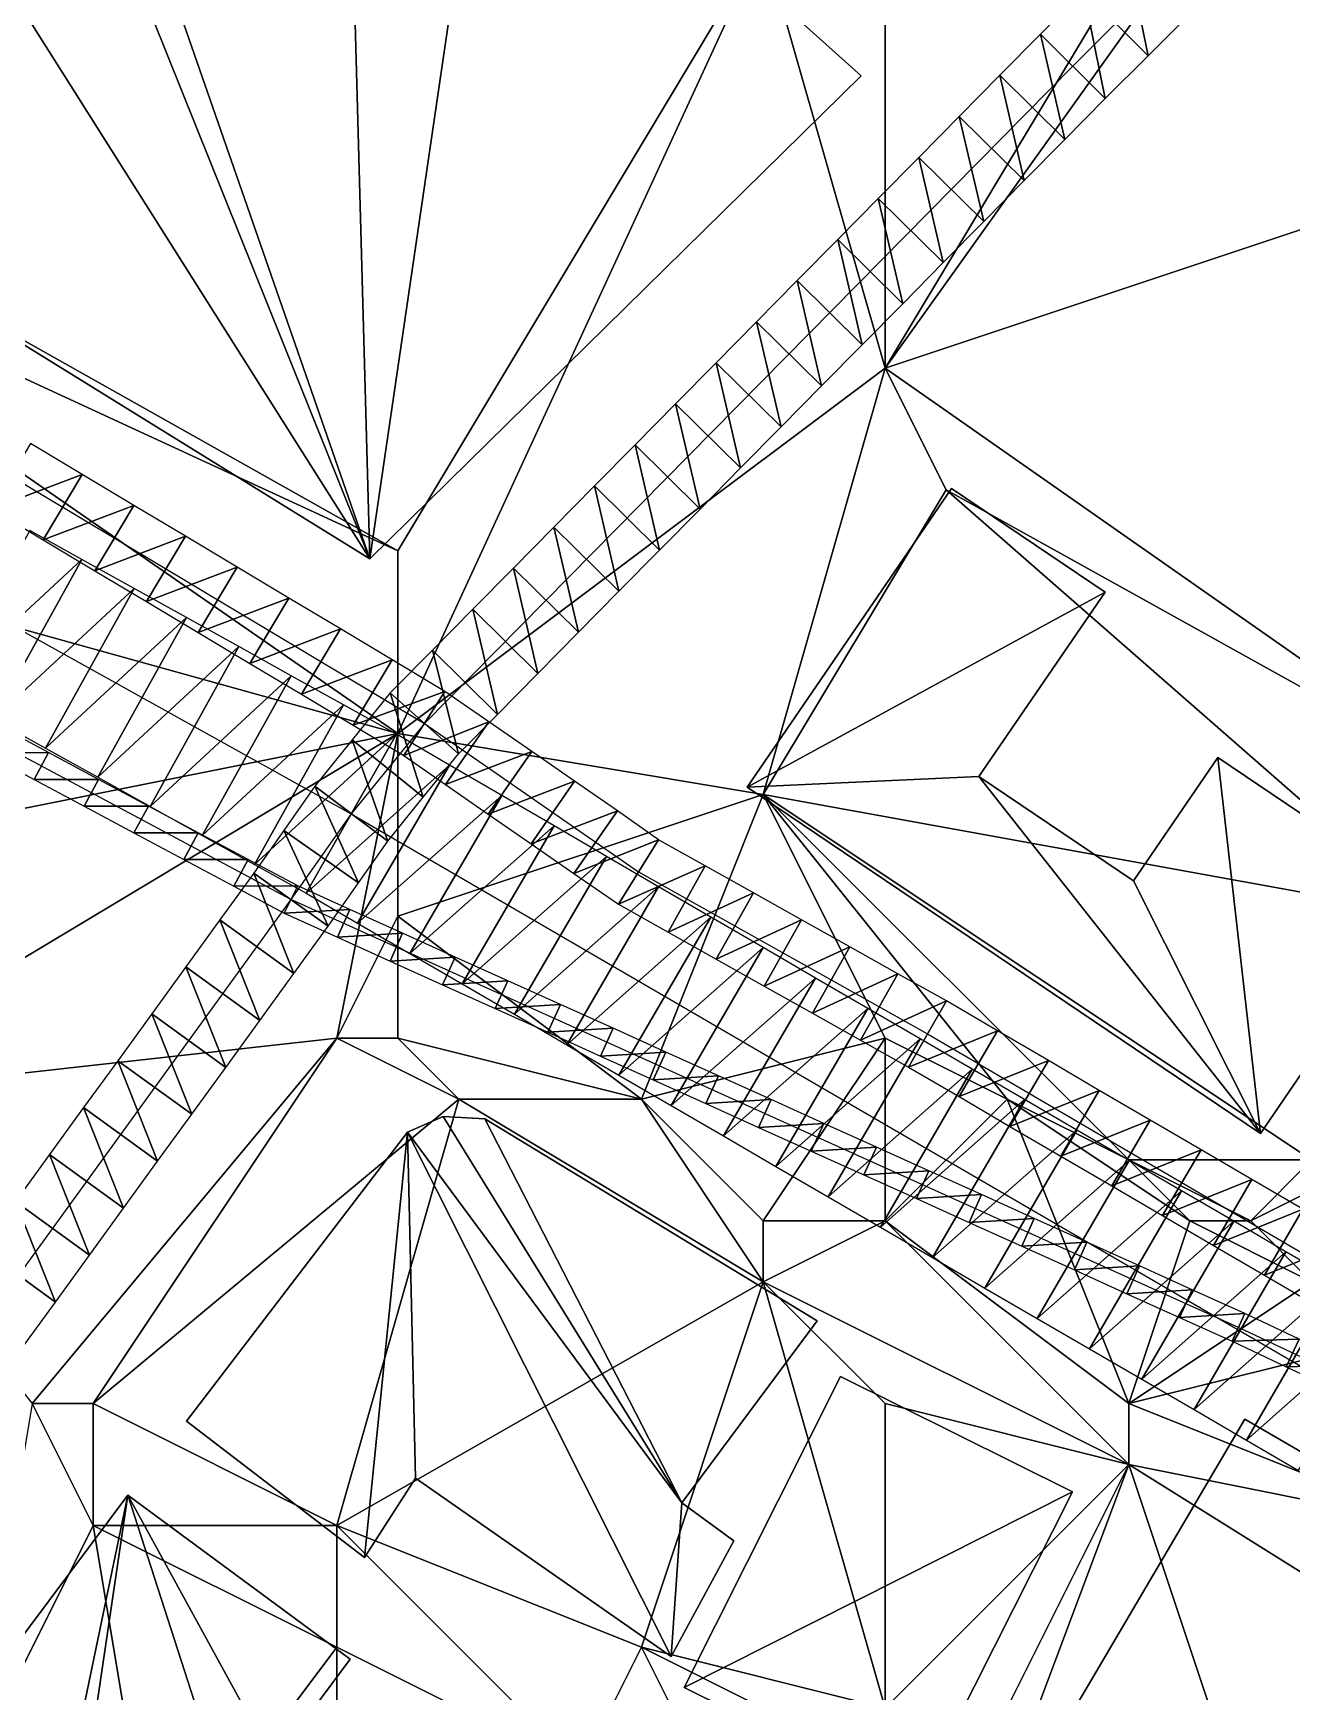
# Model space of a CAD drawing. Header units: metres. Extents: x -1103 to 901, y -902 to 905.
# Drawn here: x -928 to -886.7, y 56.5 to 111 of the extents above; entities that cross this region are included whole.
import ezdxf

# ---------------------------------------------------------------- set-up
doc = ezdxf.new("R2010")
doc.units = ezdxf.units.M
for name, color, linetype in [('OSM_BUILDING_FOOTPRINTS', 7, 'CONTINUOUS'), ('OSM_BUILDING_ROOFS', 1, 'CONTINUOUS'), ('OSM_BUILDING_WALLS', 8, 'CONTINUOUS'), ('OSM_PATH_AXES', 30, 'CONTINUOUS'), ('OSM_PATH_SURFACE', 30, 'CONTINUOUS'), ('OSM_ROAD_AXES', 2, 'CONTINUOUS'), ('OSM_ROAD_SURFACE', 9, 'CONTINUOUS'), ('OSM_TERRAIN', 3, 'CONTINUOUS')]:
    doc.layers.add(name, color=color, linetype=linetype)

msp = doc.modelspace()

# ---------------------------------------------------------------- linework, layer by layer
at = {"layer": 'OSM_BUILDING_FOOTPRINTS'}
for points in [[(-944.354, 110.714, 16.626), (-936.164, 124.184, 16.626), (-926.912, 118.611, 16.626), (-926.005, 119.894, 16.626), (-917.461, 113.734, 16.626), (-912.984, 120.535, 16.626), (-900.792, 109.598, 16.626), (-916.919, 93.739, 16.626), (-944.354, 110.714, 16.626)], [(-897.818, 96.04, 17.075), (-892.777, 92.645, 17.075), (-896.922, 86.584, 17.075), (-891.849, 83.167, 17.075), (-889.085, 87.215, 17.075), (-882.353, 82.67, 17.075), (-887.681, 74.873, 17.075), (-904.527, 86.241, 17.075), (-897.818, 96.04, 17.075)], [(-922.931, 65.428, 18.297), (-915.68, 74.917, 18.297), (-914.509, 75.426, 18.297), (-913.138, 75.348, 18.297), (-902.228, 68.713, 18.297), (-906.671, 62.741, 18.297), (-904.969, 61.491, 18.297), (-907.025, 57.698, 18.297), (-915.415, 63.548, 18.297), (-917.095, 60.949, 18.297), (-922.931, 65.428, 18.297)], [(-901.465, 66.888, 18.527), (-893.849, 63.106, 18.527), (-898.989, 52.899, 18.527), (-906.594, 56.681, 18.527), (-901.465, 66.888, 18.527)], [(-888.19, 65.484, 17.687), (-866.579, 52.921, 17.687), (-867.099, 52.037, 17.687), (-862.954, 49.626, 17.687), (-872.559, 33.314, 17.687), (-898.314, 48.287, 17.687), (-888.19, 65.484, 17.687)], [(-932.647, 52.577, 18.882), (-924.866, 62.995, 18.882), (-917.559, 57.609, 18.882), (-920.068, 54.236, 18.882), (-914.74, 50.322, 18.882), (-918.952, 44.67, 18.882), (-926.723, 50.399, 18.882), (-927.773, 48.983, 18.882), (-932.647, 52.577, 18.882)]]:
    msp.add_polyline3d(points, close=True, dxfattribs=at)
at = {"layer": 'OSM_BUILDING_ROOFS'}
for points in [[(-936.164, 124.184, 53.826), (-944.354, 110.714, 53.826), (-916.919, 93.739, 53.826)], [(-916.919, 93.739, 53.826), (-926.912, 118.611, 53.826), (-936.164, 124.184, 53.826)], [(-916.919, 93.739, 53.826), (-912.984, 120.535, 53.826), (-917.461, 113.734, 53.826)], [(-916.919, 93.739, 53.826), (-900.792, 109.598, 53.826), (-912.984, 120.535, 53.826)], [(-916.919, 93.739, 53.826), (-926.005, 119.894, 53.826), (-926.912, 118.611, 53.826)], [(-916.919, 93.739, 53.826), (-917.461, 113.734, 53.826), (-926.005, 119.894, 53.826)], [(-892.777, 92.645, 28.675), (-897.818, 96.04, 28.675), (-904.527, 86.241, 28.675)], [(-896.922, 86.584, 28.675), (-892.777, 92.645, 28.675), (-904.527, 86.241, 28.675)], [(-887.681, 74.873, 28.675), (-889.085, 87.215, 28.675), (-891.849, 83.167, 28.675)], [(-887.681, 74.873, 28.675), (-882.353, 82.67, 28.675), (-889.085, 87.215, 28.675)], [(-896.922, 86.584, 28.675), (-904.527, 86.241, 28.675), (-887.681, 74.873, 28.675)], [(-887.681, 74.873, 28.675), (-891.849, 83.167, 28.675), (-896.922, 86.584, 28.675)], [(-906.671, 62.741, 29.897), (-914.509, 75.426, 29.897), (-915.68, 74.917, 29.897)], [(-906.671, 62.741, 29.897), (-913.138, 75.348, 29.897), (-914.509, 75.426, 29.897)], [(-906.671, 62.741, 29.897), (-902.228, 68.713, 29.897), (-913.138, 75.348, 29.897)], [(-915.68, 74.917, 29.897), (-922.931, 65.428, 29.897), (-917.095, 60.949, 29.897)], [(-915.68, 74.917, 29.897), (-917.095, 60.949, 29.897), (-915.415, 63.548, 29.897)], [(-915.68, 74.917, 29.897), (-915.415, 63.548, 29.897), (-907.025, 57.698, 29.897)], [(-906.671, 62.741, 29.897), (-915.68, 74.917, 29.897), (-907.025, 57.698, 29.897)], [(-893.849, 63.106, 30.127), (-901.465, 66.888, 30.127), (-906.594, 56.681, 30.127)], [(-866.579, 52.921, 35.687), (-888.19, 65.484, 35.687), (-898.314, 48.287, 35.687)], [(-924.866, 62.995, 30.482), (-932.647, 52.577, 30.482), (-927.773, 48.983, 30.482)], [(-924.866, 62.995, 30.482), (-927.773, 48.983, 30.482), (-926.723, 50.399, 30.482)], [(-924.866, 62.995, 30.482), (-926.723, 50.399, 30.482), (-918.952, 44.67, 30.482)], [(-920.068, 54.236, 30.482), (-917.559, 57.609, 30.482), (-924.866, 62.995, 30.482)], [(-920.068, 54.236, 30.482), (-924.866, 62.995, 30.482), (-918.952, 44.67, 30.482)], [(-907.025, 57.698, 29.897), (-904.969, 61.491, 29.897), (-906.671, 62.741, 29.897)], [(-893.849, 63.106, 30.127), (-906.594, 56.681, 30.127), (-898.989, 52.899, 30.127)]]:
    msp.add_3dface(points, dxfattribs=at)
at = {"layer": 'OSM_BUILDING_WALLS'}
for points in [[(-900.792, 109.598, 16.626), (-912.984, 120.535, 16.626), (-912.984, 120.535, 53.826)], [(-900.792, 109.598, 16.626), (-912.984, 120.535, 53.826), (-900.792, 109.598, 53.826)], [(-944.354, 110.714, 16.626), (-916.919, 93.739, 16.626), (-916.919, 93.739, 53.826)], [(-944.354, 110.714, 16.626), (-916.919, 93.739, 53.826), (-944.354, 110.714, 53.826)], [(-916.919, 93.739, 16.626), (-900.792, 109.598, 16.626), (-900.792, 109.598, 53.826)], [(-916.919, 93.739, 16.626), (-900.792, 109.598, 53.826), (-916.919, 93.739, 53.826)], [(-897.818, 96.04, 17.075), (-904.527, 86.241, 17.075), (-904.527, 86.241, 28.675)], [(-897.818, 96.04, 17.075), (-904.527, 86.241, 28.675), (-897.818, 96.04, 28.675)], [(-892.777, 92.645, 17.075), (-897.818, 96.04, 17.075), (-897.818, 96.04, 28.675)], [(-892.777, 92.645, 17.075), (-897.818, 96.04, 28.675), (-892.777, 92.645, 28.675)], [(-896.922, 86.584, 17.075), (-892.777, 92.645, 17.075), (-892.777, 92.645, 28.675)], [(-896.922, 86.584, 17.075), (-892.777, 92.645, 28.675), (-896.922, 86.584, 28.675)], [(-889.085, 87.215, 17.075), (-891.849, 83.167, 17.075), (-891.849, 83.167, 28.675)], [(-889.085, 87.215, 17.075), (-891.849, 83.167, 28.675), (-889.085, 87.215, 28.675)], [(-882.353, 82.67, 17.075), (-889.085, 87.215, 17.075), (-889.085, 87.215, 28.675)], [(-882.353, 82.67, 17.075), (-889.085, 87.215, 28.675), (-882.353, 82.67, 28.675)], [(-904.527, 86.241, 17.075), (-887.681, 74.873, 17.075), (-887.681, 74.873, 28.675)], [(-904.527, 86.241, 17.075), (-887.681, 74.873, 28.675), (-904.527, 86.241, 28.675)], [(-891.849, 83.167, 17.075), (-896.922, 86.584, 17.075), (-896.922, 86.584, 28.675)], [(-891.849, 83.167, 17.075), (-896.922, 86.584, 28.675), (-891.849, 83.167, 28.675)], [(-887.681, 74.873, 17.075), (-882.353, 82.67, 17.075), (-882.353, 82.67, 28.675)], [(-887.681, 74.873, 17.075), (-882.353, 82.67, 28.675), (-887.681, 74.873, 28.675)], [(-914.509, 75.426, 18.297), (-915.68, 74.917, 18.297), (-915.68, 74.917, 29.897)], [(-914.509, 75.426, 18.297), (-915.68, 74.917, 29.897), (-914.509, 75.426, 29.897)], [(-913.138, 75.348, 18.297), (-914.509, 75.426, 18.297), (-914.509, 75.426, 29.897)], [(-913.138, 75.348, 18.297), (-914.509, 75.426, 29.897), (-913.138, 75.348, 29.897)], [(-902.228, 68.713, 18.297), (-913.138, 75.348, 18.297), (-913.138, 75.348, 29.897)], [(-902.228, 68.713, 18.297), (-913.138, 75.348, 29.897), (-902.228, 68.713, 29.897)], [(-915.68, 74.917, 18.297), (-922.931, 65.428, 18.297), (-922.931, 65.428, 29.897)], [(-915.68, 74.917, 18.297), (-922.931, 65.428, 29.897), (-915.68, 74.917, 29.897)], [(-906.671, 62.741, 18.297), (-902.228, 68.713, 18.297), (-902.228, 68.713, 29.897)], [(-906.671, 62.741, 18.297), (-902.228, 68.713, 29.897), (-906.671, 62.741, 29.897)], [(-901.465, 66.888, 18.527), (-906.594, 56.681, 18.527), (-906.594, 56.681, 30.127)], [(-901.465, 66.888, 18.527), (-906.594, 56.681, 30.127), (-901.465, 66.888, 30.127)], [(-893.849, 63.106, 18.527), (-901.465, 66.888, 18.527), (-901.465, 66.888, 30.127)], [(-893.849, 63.106, 18.527), (-901.465, 66.888, 30.127), (-893.849, 63.106, 30.127)], [(-922.931, 65.428, 18.297), (-917.095, 60.949, 18.297), (-917.095, 60.949, 29.897)], [(-922.931, 65.428, 18.297), (-917.095, 60.949, 29.897), (-922.931, 65.428, 29.897)], [(-888.19, 65.484, 17.687), (-898.314, 48.287, 17.687), (-898.314, 48.287, 35.687)], [(-888.19, 65.484, 17.687), (-898.314, 48.287, 35.687), (-888.19, 65.484, 35.687)], [(-866.579, 52.921, 17.687), (-888.19, 65.484, 17.687), (-888.19, 65.484, 35.687)], [(-866.579, 52.921, 17.687), (-888.19, 65.484, 35.687), (-866.579, 52.921, 35.687)], [(-917.095, 60.949, 18.297), (-915.415, 63.548, 18.297), (-915.415, 63.548, 29.897)], [(-917.095, 60.949, 18.297), (-915.415, 63.548, 29.897), (-917.095, 60.949, 29.897)], [(-915.415, 63.548, 18.297), (-907.025, 57.698, 18.297), (-907.025, 57.698, 29.897)], [(-915.415, 63.548, 18.297), (-907.025, 57.698, 29.897), (-915.415, 63.548, 29.897)], [(-924.866, 62.995, 18.882), (-932.647, 52.577, 18.882), (-932.647, 52.577, 30.482)], [(-924.866, 62.995, 18.882), (-932.647, 52.577, 30.482), (-924.866, 62.995, 30.482)], [(-917.559, 57.609, 18.882), (-924.866, 62.995, 18.882), (-924.866, 62.995, 30.482)], [(-917.559, 57.609, 18.882), (-924.866, 62.995, 30.482), (-917.559, 57.609, 30.482)], [(-904.969, 61.491, 18.297), (-906.671, 62.741, 18.297), (-906.671, 62.741, 29.897)], [(-904.969, 61.491, 18.297), (-906.671, 62.741, 29.897), (-904.969, 61.491, 29.897)], [(-898.989, 52.899, 18.527), (-893.849, 63.106, 18.527), (-893.849, 63.106, 30.127)], [(-898.989, 52.899, 18.527), (-893.849, 63.106, 30.127), (-898.989, 52.899, 30.127)], [(-907.025, 57.698, 18.297), (-904.969, 61.491, 18.297), (-904.969, 61.491, 29.897)], [(-907.025, 57.698, 18.297), (-904.969, 61.491, 29.897), (-907.025, 57.698, 29.897)], [(-920.068, 54.236, 18.882), (-917.559, 57.609, 18.882), (-917.559, 57.609, 30.482)], [(-920.068, 54.236, 18.882), (-917.559, 57.609, 30.482), (-920.068, 54.236, 30.482)], [(-906.594, 56.681, 18.527), (-898.989, 52.899, 18.527), (-898.989, 52.899, 30.127)], [(-906.594, 56.681, 18.527), (-898.989, 52.899, 30.127), (-906.594, 56.681, 30.127)]]:
    msp.add_3dface(points, dxfattribs=at)
at = {"layer": 'OSM_PATH_AXES'}
for points in [[(-966.805, 120.324, 18.023), (-949.041, 108.624, 18.629), (-915.128, 88.331, 19.102), (-908.098, 83.454, 19.241), (-898.613, 78.135, 19.687), (-871.885, 62.509, 19.656), (-840.349, 43.665, 18.442), (-808.967, 23.594, 16.412), (-790.186, 11.396, 16.733), (-789.125, 10.202, 16.702), (-784.129, 6.431, 17.328), (-774.921, -1.598, 17.995), (-758.362, -14.625, 18.592), (-741.748, -31.512, 20.176), (-735.857, -37.053, 19.852), (-700.871, -69.51, 20.233)], [(-728.539, -50.766, 21.259), (-740.676, -40.835, 20.932), (-757.997, -26.259, 19.966), (-782.095, -4.164, 17.696), (-794.287, 10.268, 16.676), (-809.84, 21.703, 16.404), (-816.87, 26.801, 17.225), (-830.411, 35.039, 17.679), (-843.665, 43.046, 18.705), (-863.429, 54.58, 19.599), (-875.942, 62.62, 19.948), (-888.4, 68.503, 20.089), (-919.505, 82.547, 19.404), (-935.898, 91.317, 19.055), (-958.05, 105.317, 18.452), (-980.876, 119.738, 18.084)]]:
    msp.add_polyline3d(points, dxfattribs=at)
at = {"layer": 'OSM_PATH_SURFACE'}
for points in [[(-929.335, 95.376, 19.109), (-926.356, 96.506, 19.044), (-928.051, 97.521, 19.043)], [(-929.335, 95.376, 19.109), (-927.639, 94.361, 19.12), (-926.356, 96.506, 19.044)], [(-927.639, 94.361, 19.12), (-924.66, 95.492, 19.044), (-926.356, 96.506, 19.044)], [(-927.639, 94.361, 19.12), (-925.944, 93.347, 19.131), (-924.66, 95.492, 19.044)], [(-925.944, 93.347, 19.131), (-922.964, 94.477, 19.045), (-924.66, 95.492, 19.044)], [(-925.944, 93.347, 19.131), (-924.248, 92.332, 19.141), (-922.964, 94.477, 19.045)], [(-924.248, 92.332, 19.141), (-921.269, 93.463, 19.046), (-922.964, 94.477, 19.045)], [(-924.248, 92.332, 19.141), (-922.552, 91.317, 19.152), (-921.269, 93.463, 19.046)], [(-922.552, 91.317, 19.152), (-919.573, 92.448, 19.046), (-921.269, 93.463, 19.046)], [(-922.552, 91.317, 19.152), (-920.857, 90.303, 19.163), (-919.573, 92.448, 19.046)], [(-920.857, 90.303, 19.163), (-917.877, 91.433, 19.047), (-919.573, 92.448, 19.046)], [(-920.857, 90.303, 19.163), (-919.161, 89.288, 19.174), (-917.877, 91.433, 19.047)], [(-919.161, 89.288, 19.174), (-916.182, 90.419, 19.047), (-917.877, 91.433, 19.047)], [(-919.161, 89.288, 19.174), (-917.465, 88.273, 19.189), (-916.182, 90.419, 19.047)], [(-917.465, 88.273, 19.189), (-914.453, 89.383, 19.154), (-916.182, 90.419, 19.047)], [(-917.465, 88.273, 19.189), (-915.803, 87.279, 19.213), (-914.453, 89.383, 19.154)], [(-915.803, 87.279, 19.213), (-913.009, 88.383, 19.175), (-914.453, 89.383, 19.154)], [(-927.466, 87.373, 19.239), (-929.105, 88.25, 19.216), (-929.577, 87.368, 19.244)], [(-915.803, 87.279, 19.213), (-914.434, 86.329, 19.235), (-913.009, 88.383, 19.175)], [(-914.434, 86.329, 19.235), (-911.603, 87.408, 19.199), (-913.009, 88.383, 19.175)], [(-927.466, 87.373, 19.239), (-929.577, 87.368, 19.244), (-927.937, 86.491, 19.268)], [(-925.826, 86.496, 19.263), (-927.466, 87.373, 19.239), (-927.937, 86.491, 19.268)], [(-914.434, 86.329, 19.235), (-913.028, 85.354, 19.258), (-911.603, 87.408, 19.199)], [(-913.028, 85.354, 19.258), (-910.197, 86.432, 19.222), (-911.603, 87.408, 19.199)], [(-925.826, 86.496, 19.263), (-927.937, 86.491, 19.268), (-926.298, 85.614, 19.305)], [(-924.187, 85.619, 19.317), (-925.826, 86.496, 19.263), (-926.298, 85.614, 19.305)], [(-913.028, 85.354, 19.258), (-911.622, 84.378, 19.281), (-910.197, 86.432, 19.222)], [(-911.622, 84.378, 19.281), (-908.791, 85.457, 19.244), (-910.197, 86.432, 19.222)], [(-924.187, 85.619, 19.317), (-926.298, 85.614, 19.305), (-924.659, 84.737, 19.377)], [(-922.548, 84.742, 19.389), (-924.187, 85.619, 19.317), (-924.659, 84.737, 19.377)], [(-911.622, 84.378, 19.281), (-910.216, 83.403, 19.314), (-908.791, 85.457, 19.244)], [(-910.216, 83.403, 19.314), (-907.436, 84.515, 19.273), (-908.791, 85.457, 19.244)], [(-922.548, 84.742, 19.389), (-924.659, 84.737, 19.377), (-923.019, 83.86, 19.45)], [(-920.909, 83.865, 19.433), (-922.548, 84.742, 19.389), (-923.019, 83.86, 19.45)], [(-910.216, 83.403, 19.314), (-908.759, 82.394, 19.368), (-907.436, 84.515, 19.273)], [(-908.759, 82.394, 19.368), (-905.905, 83.658, 19.32), (-907.436, 84.515, 19.273)], [(-920.909, 83.865, 19.433), (-923.019, 83.86, 19.45), (-921.38, 82.984, 19.479)], [(-919.284, 82.996, 19.461), (-920.909, 83.865, 19.433), (-921.38, 82.984, 19.479)], [(-908.759, 82.394, 19.368), (-907.128, 81.478, 19.418), (-905.905, 83.658, 19.32)], [(-907.128, 81.478, 19.418), (-904.325, 82.772, 19.391), (-905.905, 83.658, 19.32)], [(-919.284, 82.996, 19.461), (-921.38, 82.984, 19.479), (-919.726, 82.099, 19.508)], [(-917.571, 82.223, 19.483), (-919.284, 82.996, 19.461), (-919.726, 82.099, 19.508)], [(-907.128, 81.478, 19.418), (-905.548, 80.591, 19.481), (-904.325, 82.772, 19.391)], [(-905.548, 80.591, 19.481), (-902.744, 81.885, 19.483), (-904.325, 82.772, 19.391)], [(-917.571, 82.223, 19.483), (-919.726, 82.099, 19.508), (-917.983, 81.312, 19.53)], [(-915.843, 81.443, 19.413), (-917.571, 82.223, 19.483), (-917.983, 81.312, 19.53)], [(-905.548, 80.591, 19.481), (-903.967, 79.705, 19.573), (-902.744, 81.885, 19.483)], [(-903.967, 79.705, 19.573), (-901.163, 80.999, 19.567), (-902.744, 81.885, 19.483)], [(-915.843, 81.443, 19.413), (-917.983, 81.312, 19.53), (-916.255, 80.531, 19.51)], [(-914.115, 80.662, 19.427), (-915.843, 81.443, 19.413), (-916.255, 80.531, 19.51)], [(-914.115, 80.662, 19.427), (-916.255, 80.531, 19.51), (-914.527, 79.751, 19.548)], [(-912.387, 79.882, 19.471), (-914.115, 80.662, 19.427), (-914.527, 79.751, 19.548)], [(-903.967, 79.705, 19.573), (-902.386, 78.818, 19.665), (-901.163, 80.999, 19.567)], [(-902.386, 78.818, 19.665), (-899.583, 80.112, 19.63), (-901.163, 80.999, 19.567)], [(-902.386, 78.818, 19.665), (-900.806, 77.932, 19.758), (-899.583, 80.112, 19.63)], [(-900.806, 77.932, 19.758), (-897.992, 79.22, 19.591), (-899.583, 80.112, 19.63)], [(-912.387, 79.882, 19.471), (-914.527, 79.751, 19.548), (-912.799, 78.971, 19.556)], [(-910.659, 79.102, 19.516), (-912.387, 79.882, 19.471), (-912.799, 78.971, 19.556)], [(-910.659, 79.102, 19.516), (-912.799, 78.971, 19.556), (-911.07, 78.191, 19.565)], [(-908.931, 78.322, 19.56), (-910.659, 79.102, 19.516), (-911.07, 78.191, 19.565)], [(-900.806, 77.932, 19.758), (-899.235, 77.051, 19.813), (-897.992, 79.22, 19.591)], [(-899.235, 77.051, 19.813), (-896.312, 78.238, 19.504), (-897.992, 79.22, 19.591)], [(-908.931, 78.322, 19.56), (-911.07, 78.191, 19.565), (-909.342, 77.41, 19.601)], [(-907.203, 77.541, 19.608), (-908.931, 78.322, 19.56), (-909.342, 77.41, 19.601)], [(-899.235, 77.051, 19.813), (-897.574, 76.08, 19.874), (-896.312, 78.238, 19.504)], [(-897.574, 76.08, 19.874), (-894.642, 77.261, 19.496), (-896.312, 78.238, 19.504)], [(-907.203, 77.541, 19.608), (-909.342, 77.41, 19.601), (-907.614, 76.63, 19.649)], [(-905.475, 76.761, 19.699), (-907.203, 77.541, 19.608), (-907.614, 76.63, 19.649)], [(-897.574, 76.08, 19.874), (-895.903, 75.103, 19.937), (-894.642, 77.261, 19.496)], [(-895.903, 75.103, 19.937), (-892.971, 76.285, 19.498), (-894.642, 77.261, 19.496)], [(-905.475, 76.761, 19.699), (-907.614, 76.63, 19.649), (-905.886, 75.85, 19.749)], [(-903.747, 75.981, 19.804), (-905.475, 76.761, 19.699), (-905.886, 75.85, 19.749)], [(-895.903, 75.103, 19.937), (-894.233, 74.126, 19.983), (-892.971, 76.285, 19.498)], [(-894.233, 74.126, 19.983), (-891.301, 75.308, 19.5), (-892.971, 76.285, 19.498)], [(-903.747, 75.981, 19.804), (-905.886, 75.85, 19.749), (-904.158, 75.07, 19.856)], [(-902.019, 75.201, 19.912), (-903.747, 75.981, 19.804), (-904.158, 75.07, 19.856)], [(-902.019, 75.201, 19.912), (-904.158, 75.07, 19.856), (-902.43, 74.289, 19.961)], [(-900.29, 74.42, 19.853), (-902.019, 75.201, 19.912), (-902.43, 74.289, 19.961)], [(-894.233, 74.126, 19.983), (-892.562, 73.15, 20.025), (-891.301, 75.308, 19.5)], [(-892.562, 73.15, 20.025), (-889.63, 74.331, 19.502), (-891.301, 75.308, 19.5)], [(-900.29, 74.42, 19.853), (-902.43, 74.289, 19.961), (-900.702, 73.509, 19.889)], [(-898.562, 73.64, 19.891), (-900.29, 74.42, 19.853), (-900.702, 73.509, 19.889)], [(-892.562, 73.15, 20.025), (-890.892, 72.173, 20.067), (-889.63, 74.331, 19.502)], [(-890.892, 72.173, 20.067), (-887.959, 73.355, 19.487), (-889.63, 74.331, 19.502)], [(-898.562, 73.64, 19.891), (-900.702, 73.509, 19.889), (-898.974, 72.729, 19.896)], [(-896.834, 72.86, 19.952), (-898.562, 73.64, 19.891), (-898.974, 72.729, 19.896)], [(-890.892, 72.173, 20.067), (-889.221, 71.196, 20.103), (-887.959, 73.355, 19.487)], [(-889.221, 71.196, 20.103), (-886.289, 72.378, 19.436), (-887.959, 73.355, 19.487)], [(-896.834, 72.86, 19.952), (-898.974, 72.729, 19.896), (-897.246, 71.949, 19.958)], [(-895.106, 72.08, 20.014), (-896.834, 72.86, 19.952), (-897.246, 71.949, 19.958)], [(-895.106, 72.08, 20.014), (-897.246, 71.949, 19.958), (-895.518, 71.168, 20.019)], [(-893.378, 71.299, 20.063), (-895.106, 72.08, 20.014), (-895.518, 71.168, 20.019)], [(-889.221, 71.196, 20.103), (-887.551, 70.22, 20.134), (-886.289, 72.378, 19.436)], [(-887.551, 70.22, 20.134), (-884.618, 71.401, 19.475), (-886.289, 72.378, 19.436)], [(-887.551, 70.22, 20.134), (-885.88, 69.243, 20.154), (-884.618, 71.401, 19.475)], [(-893.378, 71.299, 20.063), (-895.518, 71.168, 20.019), (-893.79, 70.388, 20.081)], [(-891.65, 70.519, 20.101), (-893.378, 71.299, 20.063), (-893.79, 70.388, 20.081)], [(-891.65, 70.519, 20.101), (-893.79, 70.388, 20.081), (-892.062, 69.608, 20.119)], [(-889.922, 69.739, 20.134), (-891.65, 70.519, 20.101), (-892.062, 69.608, 20.119)], [(-889.922, 69.739, 20.134), (-892.062, 69.608, 20.119), (-890.333, 68.828, 20.153)], [(-888.19, 68.957, 20.16), (-889.922, 69.739, 20.134), (-890.333, 68.828, 20.153)], [(-888.19, 68.957, 20.16), (-890.333, 68.828, 20.153), (-888.609, 68.049, 20.176)], [(-886.406, 68.115, 20.169), (-888.19, 68.957, 20.16), (-888.609, 68.049, 20.176)], [(-886.406, 68.115, 20.169), (-888.609, 68.049, 20.176), (-886.833, 67.21, 20.18)], [(-884.627, 67.274, 20.167), (-886.406, 68.115, 20.169), (-886.833, 67.21, 20.18)], [(-884.627, 67.274, 20.167), (-886.833, 67.21, 20.18), (-885.054, 66.37, 20.17)]]:
    msp.add_3dface(points, dxfattribs=at)
at = {"layer": 'OSM_ROAD_AXES'}
for points in [[(-1100, 195.877, 17.277), (-1097.528, 194.262, 17.366), (-1065.394, 173.671, 18.048), (-1011.009, 140.042, 18.046), (-957, 107.319, 18.41), (-917.527, 85.368, 19.253), (-809.409, 22.466, 16.407), (-793.16, 9.781, 16.642), (-792.364, 8.675, 16.575), (-790.606, 7.238, 16.561), (-738.543, -38.988, 20.274), (-702.076, -71.037, 20.371), (-697.588, -76.035, 19.44)], [(-813.689, 192.863, 18.856), (-836.681, 169.108, 18.771), (-861.474, 142.201, 17.045), (-893.839, 109.908, 18.312), (-915.128, 88.331, 19.102), (-917.527, 85.368, 19.253), (-919.505, 82.547, 19.404), (-941.877, 51.704, 20.365), (-958.026, 29.408, 19.506), (-997.962, -25.091, 21.081), (-1053.064, -103.91, 17.163), (-1060.204, -123.263, 17.236), (-1061.296, -250.242, 21.914)]]:
    msp.add_polyline3d(points, dxfattribs=at)
at = {"layer": 'OSM_ROAD_SURFACE'}
for points in [[(-892.084, 113.778, 18.213), (-893.491, 112.374, 18.272), (-891.372, 110.25, 18.279)], [(-892.084, 113.778, 18.213), (-891.372, 110.25, 18.279), (-889.965, 111.654, 18.206)], [(-893.491, 112.374, 18.272), (-894.902, 110.966, 18.331), (-892.775, 108.85, 18.352)], [(-893.491, 112.374, 18.272), (-892.775, 108.85, 18.352), (-891.372, 110.25, 18.279)], [(-894.902, 110.966, 18.331), (-896.237, 109.613, 18.387), (-894.102, 107.506, 18.421)], [(-894.902, 110.966, 18.331), (-894.102, 107.506, 18.421), (-892.775, 108.85, 18.352)], [(-896.237, 109.613, 18.387), (-897.568, 108.264, 18.444), (-895.432, 106.157, 18.491)], [(-896.237, 109.613, 18.387), (-895.432, 106.157, 18.491), (-894.102, 107.506, 18.421)], [(-897.568, 108.264, 18.444), (-898.898, 106.916, 18.501), (-896.763, 104.809, 18.566)], [(-897.568, 108.264, 18.444), (-896.763, 104.809, 18.566), (-895.432, 106.157, 18.491)], [(-898.898, 106.916, 18.501), (-900.229, 105.567, 18.584), (-898.093, 103.46, 18.639)], [(-898.898, 106.916, 18.501), (-898.093, 103.46, 18.639), (-896.763, 104.809, 18.566)], [(-900.229, 105.567, 18.584), (-901.559, 104.219, 18.761), (-899.424, 102.112, 18.696)], [(-900.229, 105.567, 18.584), (-899.424, 102.112, 18.696), (-898.093, 103.46, 18.639)], [(-901.559, 104.219, 18.761), (-902.89, 102.87, 18.796), (-900.754, 100.763, 18.785)], [(-901.559, 104.219, 18.761), (-900.754, 100.763, 18.785), (-899.424, 102.112, 18.696)], [(-902.89, 102.87, 18.796), (-904.221, 101.522, 18.832), (-902.085, 99.415, 18.821)], [(-902.89, 102.87, 18.796), (-902.085, 99.415, 18.821), (-900.754, 100.763, 18.785)], [(-904.221, 101.522, 18.832), (-905.551, 100.173, 18.867), (-903.416, 98.066, 18.856)], [(-904.221, 101.522, 18.832), (-903.416, 98.066, 18.856), (-902.085, 99.415, 18.821)], [(-905.551, 100.173, 18.867), (-906.882, 98.825, 18.903), (-904.746, 96.718, 18.892)], [(-905.551, 100.173, 18.867), (-904.746, 96.718, 18.892), (-903.416, 98.066, 18.856)], [(-906.882, 98.825, 18.903), (-908.212, 97.476, 18.938), (-906.077, 95.369, 18.929)], [(-906.882, 98.825, 18.903), (-906.077, 95.369, 18.929), (-904.746, 96.718, 18.892)], [(-908.212, 97.476, 18.938), (-909.543, 96.128, 18.974), (-907.407, 94.021, 18.971)], [(-908.212, 97.476, 18.938), (-907.407, 94.021, 18.971), (-906.077, 95.369, 18.929)], [(-909.543, 96.128, 18.974), (-910.873, 94.779, 19.01), (-908.738, 92.672, 19.012)], [(-909.543, 96.128, 18.974), (-908.738, 92.672, 19.012), (-907.407, 94.021, 18.971)], [(-910.873, 94.779, 19.01), (-912.204, 93.43, 19.045), (-910.068, 91.323, 19.054)], [(-910.873, 94.779, 19.01), (-910.068, 91.323, 19.054), (-908.738, 92.672, 19.012)], [(-930.998, 89.427, 19.153), (-926.366, 93.716, 19.098), (-928.082, 94.67, 19.087)], [(-930.998, 89.427, 19.153), (-929.282, 88.472, 19.179), (-926.366, 93.716, 19.098)], [(-929.282, 88.472, 19.179), (-924.65, 92.761, 19.109), (-926.366, 93.716, 19.098)], [(-912.204, 93.43, 19.045), (-913.534, 92.082, 19.081), (-911.399, 89.975, 19.096)], [(-912.204, 93.43, 19.045), (-911.399, 89.975, 19.096), (-910.068, 91.323, 19.054)], [(-929.282, 88.472, 19.179), (-927.566, 87.518, 19.205), (-924.65, 92.761, 19.109)], [(-927.566, 87.518, 19.205), (-922.933, 91.807, 19.12), (-924.65, 92.761, 19.109)], [(-913.534, 92.082, 19.081), (-914.865, 90.733, 19.102), (-912.73, 88.626, 19.137)], [(-913.534, 92.082, 19.081), (-912.73, 88.626, 19.137), (-911.399, 89.975, 19.096)], [(-927.566, 87.518, 19.205), (-925.849, 86.563, 19.231), (-922.933, 91.807, 19.12)], [(-925.849, 86.563, 19.231), (-921.217, 90.853, 19.131), (-922.933, 91.807, 19.12)], [(-925.849, 86.563, 19.231), (-924.133, 85.609, 19.288), (-921.217, 90.853, 19.131)], [(-924.133, 85.609, 19.288), (-919.501, 89.898, 19.142), (-921.217, 90.853, 19.131)], [(-914.865, 90.733, 19.102), (-916.246, 89.331, 19.089), (-914.01, 87.332, 19.177)], [(-914.865, 90.733, 19.102), (-914.01, 87.332, 19.177), (-912.73, 88.626, 19.137)], [(-924.133, 85.609, 19.288), (-922.417, 84.654, 19.366), (-919.501, 89.898, 19.142)], [(-922.417, 84.654, 19.366), (-917.785, 88.944, 19.152), (-919.501, 89.898, 19.142)], [(-916.246, 89.331, 19.089), (-917.493, 87.793, 19.174), (-915.161, 85.906, 19.218)], [(-916.246, 89.331, 19.089), (-915.161, 85.906, 19.218), (-914.01, 87.332, 19.177)], [(-922.417, 84.654, 19.366), (-920.701, 83.7, 19.409), (-917.785, 88.944, 19.152)], [(-920.701, 83.7, 19.409), (-916.043, 87.975, 19.165), (-917.785, 88.944, 19.152)], [(-920.701, 83.7, 19.409), (-919.01, 82.76, 19.44), (-916.043, 87.975, 19.165)], [(-919.01, 82.76, 19.44), (-914.302, 86.962, 19.188), (-916.043, 87.975, 19.165)], [(-917.493, 87.793, 19.174), (-918.723, 86.273, 19.27), (-916.33, 84.462, 19.296)], [(-917.493, 87.793, 19.174), (-916.33, 84.462, 19.296), (-915.161, 85.906, 19.218)], [(-919.01, 82.76, 19.44), (-917.319, 81.776, 19.473), (-914.302, 86.962, 19.188)], [(-917.319, 81.776, 19.473), (-912.586, 85.964, 19.21), (-914.302, 86.962, 19.188)], [(-918.723, 86.273, 19.27), (-919.744, 84.819, 19.348), (-917.288, 83.096, 19.409)], [(-918.723, 86.273, 19.27), (-917.288, 83.096, 19.409), (-916.33, 84.462, 19.296)], [(-917.319, 81.776, 19.473), (-915.603, 80.778, 19.449), (-912.586, 85.964, 19.21)], [(-915.603, 80.778, 19.449), (-910.869, 84.965, 19.233), (-912.586, 85.964, 19.21)], [(-915.603, 80.778, 19.449), (-913.887, 79.779, 19.484), (-910.869, 84.965, 19.233)], [(-913.887, 79.779, 19.484), (-909.153, 83.967, 19.262), (-910.869, 84.965, 19.233)], [(-919.744, 84.819, 19.348), (-920.726, 83.419, 19.423), (-918.284, 81.676, 19.486)], [(-919.744, 84.819, 19.348), (-918.284, 81.676, 19.486), (-917.288, 83.096, 19.409)], [(-913.887, 79.779, 19.484), (-912.171, 78.781, 19.519), (-909.153, 83.967, 19.262)], [(-912.171, 78.781, 19.519), (-907.437, 82.968, 19.316), (-909.153, 83.967, 19.262)], [(-920.726, 83.419, 19.423), (-921.838, 81.886, 19.506), (-919.409, 80.125, 19.569)], [(-920.726, 83.419, 19.423), (-919.409, 80.125, 19.569), (-918.284, 81.676, 19.486)], [(-912.171, 78.781, 19.519), (-910.454, 77.782, 19.553), (-907.437, 82.968, 19.316)], [(-910.454, 77.782, 19.553), (-905.721, 81.97, 19.371), (-907.437, 82.968, 19.316)], [(-921.838, 81.886, 19.506), (-922.957, 80.344, 19.589), (-920.528, 78.582, 19.653)], [(-921.838, 81.886, 19.506), (-920.528, 78.582, 19.653), (-919.409, 80.125, 19.569)], [(-910.454, 77.782, 19.553), (-908.738, 76.784, 19.604), (-905.721, 81.97, 19.371)], [(-908.738, 76.784, 19.604), (-904.005, 80.972, 19.471), (-905.721, 81.97, 19.371)], [(-908.738, 76.784, 19.604), (-907.022, 75.785, 19.689), (-904.005, 80.972, 19.471)], [(-907.022, 75.785, 19.689), (-902.289, 79.973, 19.573), (-904.005, 80.972, 19.471)], [(-922.957, 80.344, 19.589), (-924.075, 78.802, 19.672), (-921.647, 77.04, 19.731)], [(-922.957, 80.344, 19.589), (-921.647, 77.04, 19.731), (-920.528, 78.582, 19.653)], [(-907.022, 75.785, 19.689), (-905.306, 74.787, 19.812), (-902.289, 79.973, 19.573)], [(-905.306, 74.787, 19.812), (-900.573, 78.975, 19.675), (-902.289, 79.973, 19.573)], [(-905.306, 74.787, 19.812), (-903.59, 73.788, 19.934), (-900.573, 78.975, 19.675)], [(-903.59, 73.788, 19.934), (-898.856, 77.976, 19.748), (-900.573, 78.975, 19.675)], [(-924.075, 78.802, 19.672), (-925.194, 77.259, 19.756), (-922.765, 75.498, 19.803)], [(-924.075, 78.802, 19.672), (-922.765, 75.498, 19.803), (-921.647, 77.04, 19.731)], [(-903.59, 73.788, 19.934), (-901.874, 72.79, 19.93), (-898.856, 77.976, 19.748)], [(-901.874, 72.79, 19.93), (-897.14, 76.978, 19.819), (-898.856, 77.976, 19.748)], [(-925.194, 77.259, 19.756), (-926.312, 75.717, 19.827), (-923.884, 73.956, 19.874)], [(-925.194, 77.259, 19.756), (-923.884, 73.956, 19.874), (-922.765, 75.498, 19.803)], [(-901.874, 72.79, 19.93), (-900.157, 71.792, 19.897), (-897.14, 76.978, 19.819)], [(-900.157, 71.792, 19.897), (-895.424, 75.979, 19.792), (-897.14, 76.978, 19.819)], [(-926.312, 75.717, 19.827), (-927.431, 74.175, 19.899), (-925.003, 72.414, 19.945)], [(-926.312, 75.717, 19.827), (-925.003, 72.414, 19.945), (-923.884, 73.956, 19.874)], [(-900.157, 71.792, 19.897), (-898.441, 70.793, 19.921), (-895.424, 75.979, 19.792)], [(-898.441, 70.793, 19.921), (-893.708, 74.981, 19.702), (-895.424, 75.979, 19.792)], [(-898.441, 70.793, 19.921), (-896.725, 69.795, 19.981), (-893.708, 74.981, 19.702)], [(-896.725, 69.795, 19.981), (-891.992, 73.982, 19.617), (-893.708, 74.981, 19.702)], [(-927.431, 74.175, 19.899), (-928.55, 72.633, 19.97), (-926.121, 70.871, 20.017)], [(-927.431, 74.175, 19.899), (-926.121, 70.871, 20.017), (-925.003, 72.414, 19.945)], [(-896.725, 69.795, 19.981), (-895.009, 68.796, 20.046), (-891.992, 73.982, 19.617)], [(-895.009, 68.796, 20.046), (-890.276, 72.984, 19.651), (-891.992, 73.982, 19.617)], [(-895.009, 68.796, 20.046), (-893.293, 67.798, 20.112), (-890.276, 72.984, 19.651)], [(-893.293, 67.798, 20.112), (-888.559, 71.986, 19.688), (-890.276, 72.984, 19.651)], [(-928.55, 72.633, 19.97), (-929.668, 71.091, 20.041), (-927.24, 69.329, 20.088)], [(-928.55, 72.633, 19.97), (-927.24, 69.329, 20.088), (-926.121, 70.871, 20.017)], [(-893.293, 67.798, 20.112), (-891.577, 66.799, 20.164), (-888.559, 71.986, 19.688)], [(-891.577, 66.799, 20.164), (-886.843, 70.987, 19.828), (-888.559, 71.986, 19.688)], [(-929.668, 71.091, 20.041), (-928.358, 67.787, 20.159), (-927.24, 69.329, 20.088)], [(-891.577, 66.799, 20.164), (-889.861, 65.801, 20.168), (-886.843, 70.987, 19.828)], [(-889.861, 65.801, 20.168), (-885.127, 69.989, 19.807), (-886.843, 70.987, 19.828)], [(-889.861, 65.801, 20.168), (-888.144, 64.803, 20.159), (-885.127, 69.989, 19.807)], [(-888.144, 64.803, 20.159), (-883.411, 68.99, 19.772), (-885.127, 69.989, 19.807)], [(-888.144, 64.803, 20.159), (-886.428, 63.804, 20.15), (-883.411, 68.99, 19.772)]]:
    msp.add_3dface(points, dxfattribs=at)
at = {"layer": 'OSM_TERRAIN'}
for points in [[(-888, 120, 17.905), (-900, 100, 18.732), (-880, 128, 17.423)], [(-900, 100, 18.732), (-870, 110, 17.848), (-880, 128, 17.423)], [(-900, 100, 18.732), (-888, 120, 17.905), (-900, 114, 18.166)], [(-916, 94, 18.734), (-904, 114, 18.643), (-948, 112, 18.497)], [(-916, 94, 18.734), (-916, 88, 19.114), (-904, 114, 18.643)], [(-916, 88, 19.114), (-900, 100, 18.732), (-904, 114, 18.643)], [(-900, 100, 18.732), (-900, 114, 18.166), (-904, 114, 18.643)], [(-942, 106, 18.95), (-916, 94, 18.734), (-948, 112, 18.497)], [(-900, 100, 18.732), (-880, 86, 18.669), (-870, 110, 17.848)], [(-952, 98, 18.883), (-916, 88, 19.114), (-942, 106, 18.95)], [(-916, 88, 19.114), (-916, 94, 18.734), (-942, 106, 18.95)], [(-904, 86, 19.138), (-900, 100, 18.732), (-916, 88, 19.114)], [(-904, 86, 19.138), (-898, 96, 19.125), (-900, 100, 18.732)], [(-898, 96, 19.125), (-880, 86, 18.669), (-900, 100, 18.732)], [(-936, 84, 19.284), (-916, 88, 19.114), (-952, 98, 18.883)], [(-904, 86, 19.138), (-882, 82, 19.088), (-898, 96, 19.125)], [(-882, 82, 19.088), (-880, 86, 18.669), (-898, 96, 19.125)], [(-936, 76, 19.858), (-918, 78, 19.609), (-916, 88, 19.114)], [(-936, 76, 19.858), (-916, 88, 19.114), (-936, 84, 19.284)], [(-918, 78, 19.609), (-916, 82, 19.276), (-916, 88, 19.114)], [(-916, 82, 19.276), (-904, 86, 19.138), (-916, 88, 19.114)], [(-908, 76, 19.594), (-904, 86, 19.138), (-916, 82, 19.276)], [(-908, 76, 19.594), (-900, 78, 19.695), (-904, 86, 19.138)], [(-896, 76, 19.838), (-904, 86, 19.138), (-900, 78, 19.695)], [(-896, 76, 19.838), (-892, 74, 19.56), (-904, 86, 19.138)], [(-892, 74, 19.56), (-886, 74, 19.279), (-904, 86, 19.138)], [(-886, 74, 19.279), (-882, 82, 19.088), (-904, 86, 19.138)], [(-918, 78, 19.609), (-916, 78, 19.742), (-916, 82, 19.276)], [(-916, 78, 19.742), (-908, 76, 19.594), (-916, 82, 19.276)], [(-928, 66, 20.176), (-918, 78, 19.609), (-936, 76, 19.858)], [(-928, 66, 20.176), (-926, 66, 20.439), (-918, 78, 19.609)], [(-926, 66, 20.439), (-914, 76, 20.34), (-918, 78, 19.609)], [(-914, 76, 20.34), (-916, 78, 19.742), (-918, 78, 19.609)], [(-914, 76, 20.34), (-908, 76, 19.594), (-916, 78, 19.742)], [(-904, 72, 19.999), (-900, 78, 19.695), (-908, 76, 19.594)], [(-904, 72, 19.999), (-900, 72, 19.801), (-900, 78, 19.695)], [(-900, 72, 19.801), (-896, 76, 19.838), (-900, 78, 19.695)], [(-918, 62, 20.451), (-914, 76, 20.34), (-926, 66, 20.439)], [(-918, 62, 20.451), (-904, 70, 20.435), (-914, 76, 20.34)], [(-904, 70, 20.435), (-908, 76, 19.594), (-914, 76, 20.34)], [(-904, 70, 20.435), (-904, 72, 19.999), (-908, 76, 19.594)], [(-892, 66, 20.13), (-896, 76, 19.838), (-900, 72, 19.801)], [(-892, 66, 20.13), (-890, 72, 20.001), (-896, 76, 19.838)], [(-890, 72, 20.001), (-892, 74, 19.56), (-896, 76, 19.838)], [(-890, 72, 20.001), (-888, 72, 19.486), (-892, 74, 19.56)], [(-888, 72, 19.486), (-886, 74, 19.279), (-892, 74, 19.56)], [(-886, 70, 20.066), (-884, 74, 18.848), (-888, 72, 19.486)], [(-888, 72, 19.486), (-884, 74, 18.848), (-886, 74, 19.279)], [(-892, 64, 20.468), (-900, 72, 19.801), (-904, 70, 20.435)], [(-904, 70, 20.435), (-900, 72, 19.801), (-904, 72, 19.999)], [(-892, 64, 20.468), (-892, 66, 20.13), (-900, 72, 19.801)], [(-892, 66, 20.13), (-886, 70, 20.066), (-890, 72, 20.001)], [(-890, 72, 20.001), (-886, 70, 20.066), (-888, 72, 19.486)], [(-908, 58, 20.496), (-904, 70, 20.435), (-918, 62, 20.451)], [(-908, 58, 20.496), (-900, 56, 20.809), (-904, 70, 20.435)], [(-900, 56, 20.809), (-900, 66, 20.756), (-904, 70, 20.435)], [(-900, 66, 20.756), (-892, 64, 20.468), (-904, 70, 20.435)], [(-892, 66, 20.13), (-884, 68, 20.083), (-886, 70, 20.066)], [(-882, 62, 20.076), (-884, 68, 20.083), (-892, 66, 20.13)], [(-930, 54, 21.237), (-926, 62, 21.084), (-928, 66, 20.176)], [(-926, 62, 21.084), (-926, 66, 20.439), (-928, 66, 20.176)], [(-926, 62, 21.084), (-918, 62, 20.451), (-926, 66, 20.439)], [(-900, 56, 20.809), (-892, 64, 20.468), (-900, 66, 20.756)], [(-892, 64, 20.468), (-882, 62, 20.076), (-892, 66, 20.13)], [(-898, 52, 20.835), (-892, 64, 20.468), (-900, 56, 20.809)], [(-898, 48, 20.458), (-884, 40, 20.427), (-892, 64, 20.468)], [(-898, 48, 20.458), (-892, 64, 20.468), (-898, 52, 20.835)], [(-884, 40, 20.427), (-876, 54, 20.427), (-892, 64, 20.468)], [(-876, 54, 20.427), (-882, 62, 20.076), (-892, 64, 20.468)], [(-924, 50, 21.152), (-926, 62, 21.084), (-930, 54, 21.237)], [(-924, 50, 21.152), (-918, 58, 20.976), (-926, 62, 21.084)], [(-918, 58, 20.976), (-918, 62, 20.451), (-926, 62, 21.084)], [(-918, 58, 20.976), (-910, 54, 21.855), (-918, 62, 20.451)], [(-910, 54, 21.855), (-908, 58, 20.496), (-918, 62, 20.451)], [(-924, 50, 21.152), (-918, 46, 21.133), (-918, 58, 20.976)], [(-918, 46, 21.133), (-910, 54, 21.855), (-918, 58, 20.976)], [(-910, 54, 21.855), (-906, 54, 22.194), (-908, 58, 20.496)], [(-906, 54, 22.194), (-904, 56, 21.067), (-908, 58, 20.496)], [(-904, 56, 21.067), (-900, 56, 20.809), (-908, 58, 20.496)]]:
    msp.add_3dface(points, dxfattribs=at)

doc.saveas('drawing.dxf')
